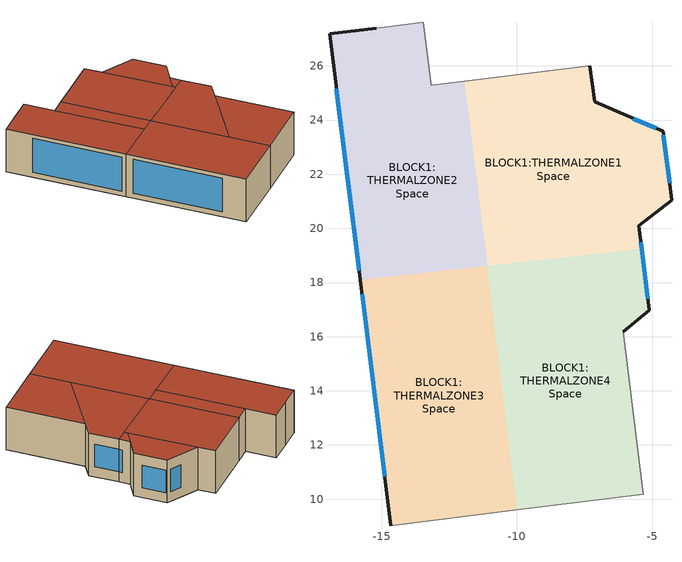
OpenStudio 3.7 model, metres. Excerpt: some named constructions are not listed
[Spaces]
BLOCK1:THERMALZONE3 Space
 floor outside (BCA_floor_construction): -11.1,18.62 -10,9.6 -14.65,9.02 -15.79,18.1 z0.3
 wall outside (BCA_Wall02 STC57 157mm): -15.79,18.1 -14.65,9.02 z0.3:3.9
 wall adiabatic (Project partition): -14.65,9.02 -10,9.6 z0.3:3.9
 window (BCA_Dbl LoE (e2=.2) Clr 8mm/24mm Arg - 1001): -15.72,17.56 -14.88,10.85 z0.71:3.58
 roof outside (BCA_roof_construction 1): -14.65,9.02 -10,9.6 -11.1,18.62 -15.79,18.1 z3.9
BLOCK1:THERMALZONE2 Space
 floor outside (BCA_floor_construction): -13.45,27.61 -13.16,25.28 -16.63,24.85 -16.92,27.18 z0.3; -11.94,25.43 -11.1,18.62 -15.79,18.1 -16.63,24.85 z0.3
 wall outside (BCA_Wall02 STC57 157mm): -15.19,27.39 -16.92,27.18 -15.79,18.1 z0.3:3.9
 wall adiabatic (Project partition): -11.94,25.43 -13.16,25.28 / -13.17,25.28 -13.45,27.61 / -13.46,27.61 -15.19,27.39 z0.3:3.9
 window (BCA_Dbl LoE (e2=.2) Clr 8mm/24mm Arg - 1001): -16.67,25.15 -15.83,18.44 z0.71:3.59
 roof outside (BCA_roof_construction 1): -12.32,18.49 -11.1,18.62 -11.94,25.43 -13.17,25.28 z3.9; -15.79,18.1 -12.32,18.49 -13.45,27.61 -16.92,27.18 z3.9
BLOCK1:THERMALZONE1 Space
 floor outside (BCA_floor_construction): -6.02,24.19 -4.61,23.58 -4.27,21.03 -5.51,20.09 z0.3; -7.3,26.01 -7.13,24.67 -9.59,25.73 z0.3; -9.59,25.73 -6.02,24.19 -5.4,19.25 -11.1,18.62 -11.94,25.43 z0.3
 wall outside (BCA_Wall02 STC57 157mm): -5.4,19.25 -5.51,20.09 z0.3:3.9
 wall outside (BCA_Wall01 STC45 138mm): -5.51,20.09 -4.28,21.03 -4.61,23.58 -7.13,24.67 -7.3,26.01 z0.3:3.9
 wall adiabatic (Project partition): -7.31,26.01 -11.94,25.43 z0.3:3.9
 window (BCA_Sgl tempered laminated Clr 12mm - 1002): -5.4,19.26 -5.43,19.48 / -4.36,21.67 -4.59,23.46 / -4.86,23.69 -5.71,24.05 z1.15:3.05
 roof outside (BCA_roof_construction 1): -6.43,19.14 -5.4,19.25 -5.5,20.09 -6.46,19.36 z3.9; -6.46,19.36 -4.28,21.03 -4.61,23.58 -7.13,24.67 z3.9; -11.1,18.62 -6.43,19.14 -7.3,26.01 -11.94,25.43 z3.9
BLOCK1:THERMALZONE4 Space
 floor outside (BCA_floor_construction): -5.4,19.25 -5.11,16.97 -6.08,16.18 -6.44,19.14 z0.3; -6.44,19.14 -5.34,10.18 -9.99,9.6 -11.1,18.62 z0.3
 wall outside (BCA_Wall02 STC57 157mm): -6.08,16.18 -5.11,16.97 z0.3:3.9
 wall outside (BCA_Wall01 STC45 138mm): -5.11,16.97 -5.4,19.25 z0.3:3.9
 wall adiabatic (Project partition): -10,9.6 -5.34,10.18 -6.08,16.18 z0.3:3.9
 window (BCA_Sgl tempered laminated Clr 12mm - 1002): -5.17,17.41 -5.4,19.25 z1.15:3.05
 roof outside (BCA_roof_construction 1): -9.99,9.6 -5.34,10.18 -6.08,16.18 -10.37,12.65 z3.9; -10.37,12.65 -5.11,16.97 -5.4,19.25 -11.1,18.62 z3.9
[ThermalZone] Multiplier=1; Zone Inside Convection Algorithm=TARP; Use Ideal Air Loads=No
Name | Volume {m3} | Thermostat
BLOCK1:THERMALZONE1 | 132.8423 | BLOCK1:THERMALZONE1 Dual SP
BLOCK1:THERMALZONE4 | 141.5444 | BLOCK1:THERMALZONE4 Dual SP
[Sizing:Zone] Zone Cooling Design Supply Air Temperature Input Method=SupplyAirTemperature; Zone Cooling Design Supply Air Temperature {C}=14; Zone Cooling Design Supply Air Temperature Difference {deltaC}=5; Zone Heating Design Supply Air Temperature Input Method=SupplyAirTemperature; Zone Heating Design Supply Air Temperature {C}=50; Zone Heating Design Supply Air Temperature Difference {deltaC}=15; Zone Cooling Design Supply Air Humidity Ratio {kg-H2O/kg-air}=0.0085; Zone Heating Design Supply Air Humidity Ratio {kg-H2O/kg-air}=0.004; Zone Heating Sizing Factor=1.25; Zone Cooling Sizing Factor=1.15; Cooling Design Air Flow Method=DesignDay; Cooling Design Air Flow Rate {m3/s}=0; Cooling Minimum Air Flow per Zone Floor Area {m3/s-m2}=0.00076; Cooling Minimum Air Flow {m3/s}=0; Cooling Minimum Air Flow Fraction=0; Heating Design Air Flow Method=DesignDay; Heating Design Air Flow Rate {m3/s}=0; Heating Maximum Air Flow per Zone Floor Area {m3/s-m2}=0.00203; Heating Maximum Air Flow {m3/s}=0.14158; Heating Maximum Air Flow Fraction=0.3; Account for Dedicated Outdoor Air System=Yes; Dedicated Outdoor Air System Control Strategy=NeutralSupplyAir; Dedicated Outdoor Air Low Setpoint Temperature for Design {C}=autosize; Dedicated Outdoor Air High Setpoint Temperature for Design {C}=autosize; Zone Load Sizing Method=Sensible Load Only No Latent Load; Zone Latent Cooling Design Supply Air Humidity Ratio Input Method=HumidityRatioDifference; Zone Cooling Design Supply Air Humidity Ratio Difference {kgWater/kgDryAir}=0.005; Zone Latent Heating Design Supply Air Humidity Ratio Input Method=HumidityRatioDifference; Zone Humidification Design Supply Air Humidity Ratio Difference {kgWater/kgDryAir}=0.005; Design Zone Air Distribution Effectiveness in Cooling Mode=1; Design Zone Air Distribution Effectiveness in Heating Mode=1; Design Zone Secondary Recirculation Fraction=0
BLOCK1:THERMALZONE3; BLOCK1:THERMALZONE2; BLOCK1:THERMALZONE1; BLOCK1:THERMALZONE4
[Space] Part of Total Floor Area=Yes
Name | Thermal Zone | Design Specification Outdoor Air Object
BLOCK1:THERMALZONE3 Space | BLOCK1:THERMALZONE3 | BLOCK1:THERMALZONE3 Design Specification Outdoor Air Object
BLOCK1:THERMALZONE2 Space | BLOCK1:THERMALZONE2 | BLOCK1:THERMALZONE2 Design Specification Outdoor Air Object
BLOCK1:THERMALZONE1 Space | BLOCK1:THERMALZONE1 | BLOCK1:THERMALZONE1 Design Specification Outdoor Air Object
BLOCK1:THERMALZONE4 Space | BLOCK1:THERMALZONE4 | BLOCK1:THERMALZONE4 Design Specification Outdoor Air Object
[ThermostatSetpoint:DualSetpoint]
Name | Heating Setpoint Temperature Schedule | Cooling Setpoint Temperature Schedule
BLOCK1:THERMALZONE3 Dual SP | BLOCK1:THERMALZONE3 Heating Setpoint Schedule | BLOCK1:THERMALZONE3 Cooling Setpoint Schedule
BLOCK1:THERMALZONE2 Dual SP | BLOCK1:THERMALZONE2 Heating Setpoint Schedule | BLOCK1:THERMALZONE2 Cooling Setpoint Schedule
BLOCK1:THERMALZONE1 Dual SP | BLOCK1:THERMALZONE1 Heating Setpoint Schedule | BLOCK1:THERMALZONE1 Cooling Setpoint Schedule
BLOCK1:THERMALZONE4 Dual SP | BLOCK1:THERMALZONE4 Heating Setpoint Schedule | BLOCK1:THERMALZONE4 Cooling Setpoint Schedule
[People:Definition] Number of People Calculation Method=Area/Person; Space Floor Area per Person {m2/person}=165; Fraction Radiant=0.3; Carbon Dioxide Generation Rate {m3/s-W}=3.82e-08; Enable ASHRAE 55 Comfort Warnings=Yes; Mean Radiant Temperature Calculation Type=ZoneAveraged; Thermal Comfort Model Type 1=Fanger
People BLOCK1:THERMALZONE3 Definition; People BLOCK1:THERMALZONE2 Definition; People BLOCK1:THERMALZONE1 Definition; People BLOCK1:THERMALZONE4 Definition
[People] Number of People Schedule=ASHRAE 90.1 Occupancy - Office; Work Efficiency Schedule=Work efficiency; Air Velocity Schedule=Default Air Velocity for Comfort Calculations; Multiplier=1
Name | People Definition | Space or SpaceType | Activity Level Schedule | Clothing Insulation Schedule
People BLOCK1:THERMALZONE3 | People BLOCK1:THERMALZONE3 Definition | BLOCK1:THERMALZONE3 Space | Activity Schedule 360 | Clothing Schedule 360
People BLOCK1:THERMALZONE2 | People BLOCK1:THERMALZONE2 Definition | BLOCK1:THERMALZONE2 Space | Activity Schedule 367 | Clothing Schedule 367
People BLOCK1:THERMALZONE1 | People BLOCK1:THERMALZONE1 Definition | BLOCK1:THERMALZONE1 Space | Activity Schedule 376 | Clothing Schedule 376
People BLOCK1:THERMALZONE4 | People BLOCK1:THERMALZONE4 Definition | BLOCK1:THERMALZONE4 Space | Activity Schedule 387 | Clothing Schedule 387
[Lights:Definition] Design Level Calculation Method=Watts/Area; Watts per Space Floor Area {W/m2}=8.7188; Fraction Radiant=0.72; Fraction Visible=0.18; Return Air Fraction=0
BLOCK1:THERMALZONE3 General lighting Definition; BLOCK1:THERMALZONE2 General lighting Definition; BLOCK1:THERMALZONE1 General lighting Definition; BLOCK1:THERMALZONE4 General lighting Definition
[Lights] Schedule=00BCA_7:30 - 18:30 Mon - Fri; Fraction Replaceable=1
Name | Lights Definition | Space or SpaceType
BLOCK1:THERMALZONE3 General lighting | BLOCK1:THERMALZONE3 General lighting Definition | BLOCK1:THERMALZONE3 Space
BLOCK1:THERMALZONE2 General lighting | BLOCK1:THERMALZONE2 General lighting Definition | BLOCK1:THERMALZONE2 Space
BLOCK1:THERMALZONE1 General lighting | BLOCK1:THERMALZONE1 General lighting Definition | BLOCK1:THERMALZONE1 Space
BLOCK1:THERMALZONE4 General lighting | BLOCK1:THERMALZONE4 General lighting Definition | BLOCK1:THERMALZONE4 Space
[SpaceInfiltration:DesignFlowRate] Schedule=On 24/7; Design Flow Rate Calculation Method=Flow/Space; Constant Term Coefficient=1; Temperature Term Coefficient=0; Velocity Term Coefficient=0; Velocity Squared Term Coefficient=0
Name | Space or SpaceType | Design Flow Rate {m3/s}
BLOCK1:THERMALZONE3 Infiltration | BLOCK1:THERMALZONE3 Space | 0.026234
BLOCK1:THERMALZONE2 Infiltration | BLOCK1:THERMALZONE2 Space | 0.024709
BLOCK1:THERMALZONE1 Infiltration | BLOCK1:THERMALZONE1 Space | 0.02583
BLOCK1:THERMALZONE4 Infiltration | BLOCK1:THERMALZONE4 Space | 0.027523
[DesignSpecification:OutdoorAir] Outdoor Air Method=Sum; Outdoor Air Flow per Person {m3/s-person}=0.00236; Outdoor Air Flow per Floor Area {m3/s-m2}=0.000305; Outdoor Air Flow Rate {m3/s}=0; Outdoor Air Flow Rate Fraction Schedule=On 24/7
BLOCK1:THERMALZONE3 Design Specification Outdoor Air Object; BLOCK1:THERMALZONE2 Design Specification Outdoor Air Object; BLOCK1:THERMALZONE1 Design Specification Outdoor Air Object; BLOCK1:THERMALZONE4 Design Specification Outdoor Air Object
[AirTerminal:SingleDuct:ConstantVolume:NoReheat] Availability Schedule=00BCA_7:30 - 18:30 Mon - Fri
Name | Maximum Air Flow Rate {m3/s}
BLOCK1:THERMALZONE3 Single Duct CAV No Reheat; BLOCK1:THERMALZONE2 Single Duct CAV No Reheat | autosize
BLOCK1:THERMALZONE1 Single Duct CAV No Reheat; BLOCK1:THERMALZONE4 Single Duct CAV No Reheat | 1
[Schedule:Compact]
Work efficiency: Through: 12/31, For: AllDays, Until: 24:00, 0
On 24/7: Through: 12/31, For: AllDays, Until: 24:00, 1
ASHRAE 90.1 Occupancy - Office: Through: 31 Dec, For: Weekdays, Until: 06:00, 0, Until: 07:00, 0.1, Until: 08:00, 0.2, Until: 17:00, 0.95, Until: 18:00, 0.3, Until: 22:00, 0.1, Until: 24:00, 0.05, For: Saturday, Until: 06:00, 0, Until: 08:00, 0.1, Until: 12:00, 0.3, Until: 17:00, 0.1, Until: 19:00, 0.05, Until: 24:00, 0, For: Sunday, Until: 06:00, 0, Until: 18:00, 0.05, Until: 24:00, 0, For: SummerDesignDay, Until: 08:00, 0, Until: 23:00, 1, Until: 24:00, 0, For: AllOtherDays, Until: 24:00, 0
Default Air Velocity for Comfort Calculations: Through: 12/31, For: AllDays, Until: 24:00, 0.137
Activity Schedule 360; Activity Schedule 367; Activity Schedule 376; Activity Schedule 387: Through: 12/31, For: AllDays, Until: 24:00, 117
Clothing Schedule 367; Clothing Schedule 376; Clothing Schedule 387; Clothing Schedule 360: Through: 4/1, For: AllDays, Until: 24:00, 1, Through: 9/30, For: AllDays, Until: 24:00, .5, Through: 12/31, For: AllDays, Until: 24:00, 1
00BCA_7:30 - 18:30 Mon - Fri: Through: 31 Dec, For: Weekdays SummerDesignDay WinterDesignDay, Until: 07:30, 0, Until: 18:30, 1, Until: 24:00, 0, For: Weekends, Until: 24:00, 0, For: AllOtherDays, Until: 24:00, 0
BLOCK1:THERMALZONE3 Heating Setpoint Schedule; BLOCK1:THERMALZONE2 Heating Setpoint Schedule; BLOCK1:THERMALZONE1 Heating Setpoint Schedule; BLOCK1:THERMALZONE4 Heating Setpoint Schedule: Through: 12/31, For: AllDays, Until: 24:00, -50
BLOCK1:THERMALZONE3 Cooling Setpoint Schedule; BLOCK1:THERMALZONE2 Cooling Setpoint Schedule; BLOCK1:THERMALZONE1 Cooling Setpoint Schedule; BLOCK1:THERMALZONE4 Cooling Setpoint Schedule: Through: 31 Dec, For: Weekdays SummerDesignDay WinterDesignDay, Until: 07:30, 100, Until: 18:30, 26, Until: 24:00, 100, For: Weekends, Until: 24:00, 100, For: AllOtherDays, Until: 24:00, 100
